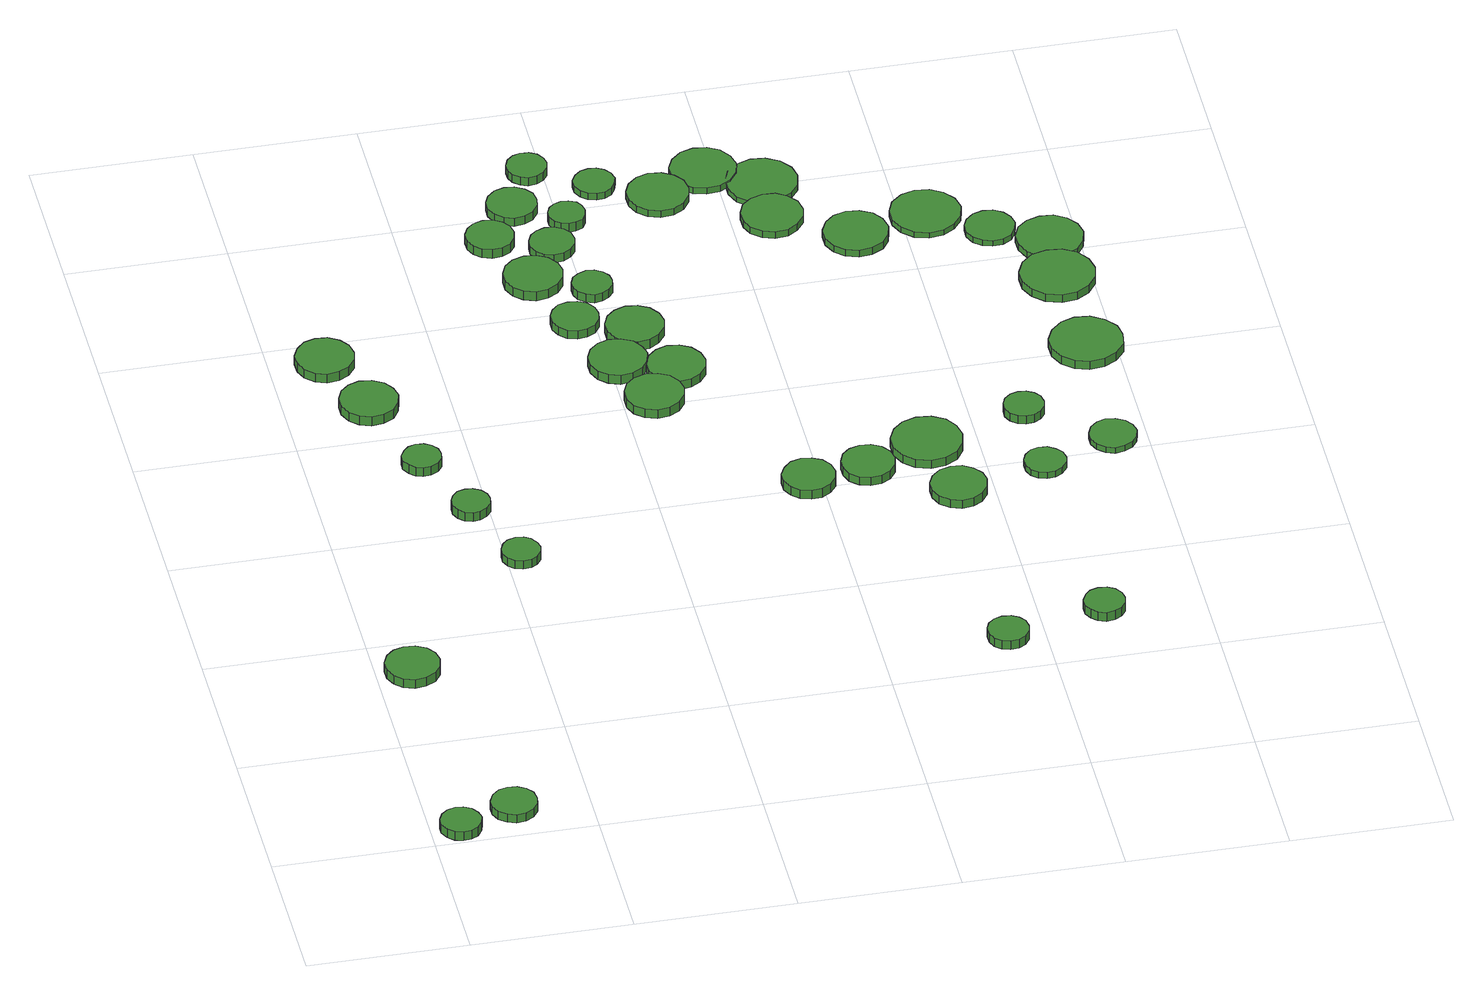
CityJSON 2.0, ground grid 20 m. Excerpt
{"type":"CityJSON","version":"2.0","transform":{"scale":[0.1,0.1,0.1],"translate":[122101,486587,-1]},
"CityObjects":{
"tree1":{"type":"SolitaryVegetationObject","attributes":{"function":"something"},"geometry":[{"type":"MultiSurface","lod":"1","boundaries":[[[0,1,2,3,4,5,6,7,8,9,10,11,12,13,14]],[[15,16,17,18,19,20,21,22,23,24,25,26,27,28,29]],[[0,29,28,1]],[[1,28,27,2]],[[2,27,26,3]],[[3,26,25,4]],[[4,25,24,5]],[[5,24,23,6]],[[6,23,22,7]],[[7,22,21,8]],[[8,21,20,9]],[[9,20,19,10]],[[10,19,18,11]],[[11,18,17,12]],[[12,17,16,13]],[[13,16,15,14]],[[14,15,29,0]]]}]},
"tree2":{"type":"SolitaryVegetationObject","attributes":{"function":"something"},"geometry":[{"type":"MultiSurface","lod":"1","boundaries":[[[30,31,32,33,34,35,36,37,38,39,40,41,42,43,44]],[[45,46,47,48,49,50,51,52,53,54,55,56,57,58,59]],[[30,59,58,31]],[[31,58,57,32]],[[32,57,56,33]],[[33,56,55,34]],[[34,55,54,35]],[[35,54,53,36]],[[36,53,52,37]],[[37,52,51,38]],[[38,51,50,39]],[[39,50,49,40]],[[40,49,48,41]],[[41,48,47,42]],[[42,47,46,43]],[[43,46,45,44]],[[44,45,59,30]]]}]},
"tree3":{"type":"SolitaryVegetationObject","attributes":{"function":"something"},"geometry":[{"type":"MultiSurface","lod":"1","boundaries":[[[60,61,62,63,64,65,66,67,68,69,70,71,72,73,74]],[[75,76,77,78,79,80,81,82,83,84,85,86,87,88,89]],[[60,89,88,61]],[[61,88,87,62]],[[62,87,86,63]],[[63,86,85,64]],[[64,85,84,65]],[[65,84,83,66]],[[66,83,82,67]],[[67,82,81,68]],[[68,81,80,69]],[[69,80,79,70]],[[70,79,78,71]],[[71,78,77,72]],[[72,77,76,73]],[[73,76,75,74]],[[74,75,89,60]]]}]},
"tree4":{"type":"SolitaryVegetationObject","attributes":{"function":"something"},"geometry":[{"type":"MultiSurface","lod":"1","boundaries":[[[90,91,92,93,94,95,96,97,98,99,100,101,102,103,104]],[[105,106,107,108,109,110,111,112,113,114,115,116,117,118,119]],[[90,119,118,91]],[[91,118,117,92]],[[92,117,116,93]],[[93,116,115,94]],[[94,115,114,95]],[[95,114,113,96]],[[96,113,112,97]],[[97,112,111,98]],[[98,111,110,99]],[[99,110,109,100]],[[100,109,108,101]],[[101,108,107,102]],[[102,107,106,103]],[[103,106,105,104]],[[104,105,119,90]]]}]},
"tree5":{"type":"SolitaryVegetationObject","attributes":{"function":"something"},"geometry":[{"type":"MultiSurface","lod":"1","boundaries":[[[120,121,122,123,124,125,126,127,128,129,130,131,132,133,134]],[[135,136,137,138,139,140,141,142,143,144,145,146,147,148,149]],[[120,149,148,121]],[[121,148,147,122]],[[122,147,146,123]],[[123,146,145,124]],[[124,145,144,125]],[[125,144,143,126]],[[126,143,142,127]],[[127,142,141,128]],[[128,141,140,129]],[[129,140,139,130]],[[130,139,138,131]],[[131,138,137,132]],[[132,137,136,133]],[[133,136,135,134]],[[134,135,149,120]]]}]},
"tree6":{"type":"SolitaryVegetationObject","attributes":{"function":"something"},"geometry":[{"type":"MultiSurface","lod":"1","boundaries":[[[150,151,152,153,154,155,156,157,158,159,160,161,162,163,164]],[[165,166,167,168,169,170,171,172,173,174,175,176,177,178,179]],[[150,179,178,151]],[[151,178,177,152]],[[152,177,176,153]],[[153,176,175,154]],[[154,175,174,155]],[[155,174,173,156]],[[156,173,172,157]],[[157,172,171,158]],[[158,171,170,159]],[[159,170,169,160]],[[160,169,168,161]],[[161,168,167,162]],[[162,167,166,163]],[[163,166,165,164]],[[164,165,179,150]]]}]},
"tree7":{"type":"SolitaryVegetationObject","attributes":{"function":"something"},"geometry":[{"type":"MultiSurface","lod":"1","boundaries":[[[180,181,182,183,184,185,186,187,188,189,190,191,192,193,194]],[[195,196,197,198,199,200,201,202,203,204,205,206,207,208,209]],[[180,209,208,181]],[[181,208,207,182]],[[182,207,206,183]],[[183,206,205,184]],[[184,205,204,185]],[[185,204,203,186]],[[186,203,202,187]],[[187,202,201,188]],[[188,201,200,189]],[[189,200,199,190]],[[190,199,198,191]],[[191,198,197,192]],[[192,197,196,193]],[[193,196,195,194]],[[194,195,209,180]]]}]},
"tree8":{"type":"SolitaryVegetationObject","attributes":{"function":"something"},"geometry":[{"type":"MultiSurface","lod":"1","boundaries":[[[210,211,212,213,214,215,216,217,218,219,220,221,222,223,224]],[[225,226,227,228,229,230,231,232,233,234,235,236,237,238,239]],[[210,239,238,211]],[[211,238,237,212]],[[212,237,236,213]],[[213,236,235,214]],[[214,235,234,215]],[[215,234,233,216]],[[216,233,232,217]],[[217,232,231,218]],[[218,231,230,219]],[[219,230,229,220]],[[220,229,228,221]],[[221,228,227,222]],[[222,227,226,223]],[[223,226,225,224]],[[224,225,239,210]]]}]},
"tree9":{"type":"SolitaryVegetationObject","attributes":{"function":"something"},"geometry":[{"type":"MultiSurface","lod":"1","boundaries":[[[240,241,242,243,244,245,246,247,248,249,250,251,252,253,254]],[[255,256,257,258,259,260,261,262,263,264,265,266,267,268,269]],[[240,269,268,241]],[[241,268,267,242]],[[242,267,266,243]],[[243,266,265,244]],[[244,265,264,245]],[[245,264,263,246]],[[246,263,262,247]],[[247,262,261,248]],[[248,261,260,249]],[[249,260,259,250]],[[250,259,258,251]],[[251,258,257,252]],[[252,257,256,253]],[[253,256,255,254]],[[254,255,269,240]]]}]},
"tree10":{"type":"SolitaryVegetationObject","attributes":{"function":"something"},"geometry":[{"type":"MultiSurface","lod":"1","boundaries":[[[270,271,272,273,274,275,276,277,278,279,280,281,282,283,284]],[[285,286,287,288,289,290,291,292,293,294,295,296,297,298,299]],[[270,299,298,271]],[[271,298,297,272]],[[272,297,296,273]],[[273,296,295,274]],[[274,295,294,275]],[[275,294,293,276]],[[276,293,292,277]],[[277,292,291,278]],[[278,291,290,279]],[[279,290,289,280]],[[280,289,288,281]],[[281,288,287,282]],[[282,287,286,283]],[[283,286,285,284]],[[284,285,299,270]]]}]},
"tree11":{"type":"SolitaryVegetationObject","attributes":{"function":"something"},"geometry":[{"type":"MultiSurface","lod":"1","boundaries":[[[300,301,302,303,304,305,306,307,308,309,310,311,312,313,314]],[[315,316,317,318,319,320,321,322,323,324,325,326,327,328,329]],[[300,329,328,301]],[[301,328,327,302]],[[302,327,326,303]],[[303,326,325,304]],[[304,325,324,305]],[[305,324,323,306]],[[306,323,322,307]],[[307,322,321,308]],[[308,321,320,309]],[[309,320,319,310]],[[310,319,318,311]],[[311,318,317,312]],[[312,317,316,313]],[[313,316,315,314]],[[314,315,329,300]]]}]},
"tree12":{"type":"SolitaryVegetationObject","attributes":{"function":"something"},"geometry":[{"type":"MultiSurface","lod":"1","boundaries":[[[330,331,332,333,334,335,336,337,338,339,340,341,342,343,344]],[[345,346,347,348,349,350,351,352,353,354,355,356,357,358,359]],[[330,359,358,331]],[[331,358,357,332]],[[332,357,356,333]],[[333,356,355,334]],[[334,355,354,335]],[[335,354,353,336]],[[336,353,352,337]],[[337,352,351,338]],[[338,351,350,339]],[[339,350,349,340]],[[340,349,348,341]],[[341,348,347,342]],[[342,347,346,343]],[[343,346,345,344]],[[344,345,359,330]]]}]},
"tree13":{"type":"SolitaryVegetationObject","attributes":{"function":"something"},"geometry":[{"type":"MultiSurface","lod":"1","boundaries":[[[360,361,362,363,364,365,366,367,368,369,370,371,372,373,374]],[[375,376,377,378,379,380,381,382,383,384,385,386,387,388,389]],[[360,389,388,361]],[[361,388,387,362]],[[362,387,386,363]],[[363,386,385,364]],[[364,385,384,365]],[[365,384,383,366]],[[366,383,382,367]],[[367,382,381,368]],[[368,381,380,369]],[[369,380,379,370]],[[370,379,378,371]],[[371,378,377,372]],[[372,377,376,373]],[[373,376,375,374]],[[374,375,389,360]]]}]},
"tree14":{"type":"SolitaryVegetationObject","attributes":{"function":"something"},"geometry":[{"type":"MultiSurface","lod":"1","boundaries":[[[390,391,392,393,394,395,396,397,398,399,400,401,402,403,404]],[[405,406,407,408,409,410,411,412,413,414,415,416,417,418,419]],[[390,419,418,391]],[[391,418,417,392]],[[392,417,416,393]],[[393,416,415,394]],[[394,415,414,395]],[[395,414,413,396]],[[396,413,412,397]],[[397,412,411,398]],[[398,411,410,399]],[[399,410,409,400]],[[400,409,408,401]],[[401,408,407,402]],[[402,407,406,403]],[[403,406,405,404]],[[404,405,419,390]]]}]},
"tree15":{"type":"SolitaryVegetationObject","attributes":{"function":"something"},"geometry":[{"type":"MultiSurface","lod":"1","boundaries":[[[420,421,422,423,424,425,426,427,428,429,430,431,432,433,434]],[[435,436,437,438,439,440,441,442,443,444,445,446,447,448,449]],[[420,449,448,421]],[[421,448,447,422]],[[422,447,446,423]],[[423,446,445,424]],[[424,445,444,425]],[[425,444,443,426]],[[426,443,442,427]],[[427,442,441,428]],[[428,441,440,429]],[[429,440,439,430]],[[430,439,438,431]],[[431,438,437,432]],[[432,437,436,433]],[[433,436,435,434]],[[434,435,449,420]]]}]},
"tree16":{"type":"SolitaryVegetationObject","attributes":{"function":"something"},"geometry":[{"type":"MultiSurface","lod":"1","boundaries":[[[450,451,452,453,454,455,456,457,458,459,460,461,462,463,464]],[[465,466,467,468,469,470,471,472,473,474,475,476,477,478,479]],[[450,479,478,451]],[[451,478,477,452]],[[452,477,476,453]],[[453,476,475,454]],[[454,475,474,455]],[[455,474,473,456]],[[456,473,472,457]],[[457,472,471,458]],[[458,471,470,459]],[[459,470,469,460]],[[460,469,468,461]],[[461,468,467,462]],[[462,467,466,463]],[[463,466,465,464]],[[464,465,479,450]]]}]},
"tree17":{"type":"SolitaryVegetationObject","attributes":{"function":"something"},"geometry":[{"type":"MultiSurface","lod":"1","boundaries":[[[480,481,482,483,484,485,486,487,488,489,490,491,492,493,494]],[[495,496,497,498,499,500,501,502,503,504,505,506,507,508,509]],[[480,509,508,481]],[[481,508,507,482]],[[482,507,506,483]],[[483,506,505,484]],[[484,505,504,485]],[[485,504,503,486]],[[486,503,502,487]],[[487,502,501,488]],[[488,501,500,489]],[[489,500,499,490]],[[490,499,498,491]],[[491,498,497,492]],[[492,497,496,493]],[[493,496,495,494]],[[494,495,509,480]]]}]},
"tree18":{"type":"SolitaryVegetationObject","attributes":{"function":"something"},"geometry":[{"type":"MultiSurface","lod":"1","boundaries":[[[510,511,512,513,514,515,516,517,518,519,520,521,522,523,524]],[[525,526,527,528,529,530,531,532,533,534,535,536,537,538,539]],[[510,539,538,511]],[[511,538,537,512]],[[512,537,536,513]],[[513,536,535,514]],[[514,535,534,515]],[[515,534,533,516]],[[516,533,532,517]],[[517,532,531,518]],[[518,531,530,519]],[[519,530,529,520]],[[520,529,528,521]],[[521,528,527,522]],[[522,527,526,523]],[[523,526,525,524]],[[524,525,539,510]]]}]},
"tree19":{"type":"SolitaryVegetationObject","attributes":{"function":"something"},"geometry":[{"type":"MultiSurface","lod":"1","boundaries":[[[540,541,542,543,544,545,546,547,548,549,550,551,552,553,554]],[[555,556,557,558,559,560,561,562,563,564,565,566,567,568,569]],[[540,569,568,541]],[[541,568,567,542]],[[542,567,566,543]],[[543,566,565,544]],[[544,565,564,545]],[[545,564,563,546]],[[546,563,562,547]],[[547,562,561,548]],[[548,561,560,549]],[[549,560,559,550]],[[550,559,558,551]],[[551,558,557,552]],[[552,557,556,553]],[[553,556,555,554]],[[554,555,569,540]]]}]},
"tree20":{"type":"SolitaryVegetationObject","attributes":{"function":"something"},"geometry":[{"type":"MultiSurface","lod":"1","boundaries":[[[570,571,572,573,574,575,576,577,578,579,580,581,582,583,584]],[[585,586,587,588,589,590,591,592,593,594,595,596,597,598,599]],[[570,599,598,571]],[[571,598,597,572]],[[572,597,596,573]],[[573,596,595,574]],[[574,595,594,575]],[[575,594,593,576]],[[576,593,592,577]],[[577,592,591,578]],[[578,591,590,579]],[[579,590,589,580]],[[580,589,588,581]],[[581,588,587,582]],[[582,587,586,583]],[[583,586,585,584]],[[584,585,599,570]]]}]},
"tree21":{"type":"SolitaryVegetationObject","attributes":{"function":"something"},"geometry":[{"type":"MultiSurface","lod":"1","boundaries":[[[600,601,602,603,604,605,606,607,608,609,610,611,612,613,614]],[[615,616,617,618,619,620,621,622,623,624,625,626,627,628,629]],[[600,629,628,601]],[[601,628,627,602]],[[602,627,626,603]],[[603,626,625,604]],[[604,625,624,605]],[[605,624,623,606]],[[606,623,622,607]],[[607,622,621,608]],[[608,621,620,609]],[[609,620,619,610]],[[610,619,618,611]],[[611,618,617,612]],[[612,617,616,613]],[[613,616,615,614]],[[614,615,629,600]]]}]},
"tree22":{"type":"SolitaryVegetationObject","attributes":{"function":"something"},"geometry":[{"type":"MultiSurface","lod":"1","boundaries":[[[630,631,632,633,634,635,636,637,638,639,640,641,642,643,644]],[[645,646,647,648,649,650,651,652,653,654,655,656,657,658,659]],[[630,659,658,631]],[[631,658,657,632]],[[632,657,656,633]],[[633,656,655,634]],[[634,655,654,635]],[[635,654,653,636]],[[636,653,652,637]],[[637,652,651,638]],[[638,651,650,639]],[[639,650,649,640]],[[640,649,648,641]],[[641,648,647,642]],[[642,647,646,643]],[[643,646,645,644]],[[644,645,659,630]]]}]},
"tree23":{"type":"SolitaryVegetationObject","attributes":{"function":"something"},"geometry":[{"type":"MultiSurface","lod":"1","boundaries":[[[660,661,662,663,664,665,666,667,668,669,670,671,672,673,674]],[[675,676,677,678,679,680,681,682,683,684,685,686,687,688,689]],[[660,689,688,661]],[[661,688,687,662]],[[662,687,686,663]],[[663,686,685,664]],[[664,685,684,665]],[[665,684,683,666]],[[666,683,682,667]],[[667,682,681,668]],[[668,681,680,669]],[[669,680,679,670]],[[670,679,678,671]],[[671,678,677,672]],[[672,677,676,673]],[[673,676,675,674]],[[674,675,689,660]]]}]},
"tree24":{"type":"SolitaryVegetationObject","attributes":{"function":"something"},"geometry":[{"type":"MultiSurface","lod":"1","boundaries":[[[690,691,692,693,694,695,696,697,698,699,700,701,702,703,704]],[[705,706,707,708,709,710,711,712,713,714,715,716,717,718,719]],[[690,719,718,691]],[[691,718,717,692]],[[692,717,716,693]],[[693,716,715,694]],[[694,715,714,695]],[[695,714,713,696]],[[696,713,712,697]],[[697,712,711,698]],[[698,711,710,699]],[[699,710,709,700]],[[700,709,708,701]],[[701,708,707,702]],[[702,707,706,703]],[[703,706,705,704]],[[704,705,719,690]]]}]},
"tree25":{"type":"SolitaryVegetationObject","attributes":{"function":"something"},"geometry":[{"type":"MultiSurface","lod":"1","boundaries":[[[720,721,722,723,724,725,726,727,728,729,730,731,732,733,734]],[[735,736,737,738,739,740,741,742,743,744,745,746,747,748,749]],[[720,749,748,721]],[[721,748,747,722]],[[722,747,746,723]],[[723,746,745,724]],[[724,745,744,725]],[[725,744,743,726]],[[726,743,742,727]],[[727,742,741,728]],[[728,741,740,729]],[[729,740,739,730]],[[730,739,738,731]],[[731,738,737,732]],[[732,737,736,733]],[[733,736,735,734]],[[734,735,749,720]]]}]},
"tree26":{"type":"SolitaryVegetationObject","attributes":{"function":"something"},"geometry":[{"type":"MultiSurface","lod":"1","boundaries":[[[750,751,752,753,754,755,756,757,758,759,760,761,762,763,764]],[[765,766,767,768,769,770,771,772,773,774,775,776,777,778,779]],[[750,779,778,751]],[[751,778,777,752]],[[752,777,776,753]],[[753,776,775,754]],[[754,775,774,755]],[[755,774,773,756]],[[756,773,772,757]],[[757,772,771,758]],[[758,771,770,759]],[[759,770,769,760]],[[760,769,768,761]],[[761,768,767,762]],[[762,767,766,763]],[[763,766,765,764]],[[764,765,779,750]]]}]},
"tree27":{"type":"SolitaryVegetationObject","attributes":{"function":"something"},"geometry":[{"type":"MultiSurface","lod":"1","boundaries":[[[780,781,782,783,784,785,786,787,788,789,790,791,792,793,794]],[[795,796,797,798,799,800,801,802,803,804,805,806,807,808,809]],[[780,809,808,781]],[[781,808,807,782]],[[782,807,806,783]],[[783,806,805,784]],[[784,805,804,785]],[[785,804,803,786]],[[786,803,802,787]],[[787,802,801,788]],[[788,801,800,789]],[[789,800,799,790]],[[790,799,798,791]],[[791,798,797,792]],[[792,797,796,793]],[[793,796,795,794]],[[794,795,809,780]]]}]},
"tree28":{"type":"SolitaryVegetationObject","attributes":{"function":"something"},"geometry":[{"type":"MultiSurface","lod":"1","boundaries":[[[810,811,812,813,814,815,816,817,818,819,820,821,822,823,824]],[[825,826,827,828,829,830,831,832,833,834,835,836,837,838,839]],[[810,839,838,811]],[[811,838,837,812]],[[812,837,836,813]],[[813,836,835,814]],[[814,835,834,815]],[[815,834,833,816]],[[816,833,832,817]],[[817,832,831,818]],[[818,831,830,819]],[[819,830,829,820]],[[820,829,828,821]],[[821,828,827,822]],[[822,827,826,823]],[[823,826,825,824]],[[824,825,839,810]]]}]},
"tree29":{"type":"SolitaryVegetationObject","attributes":{"function":"something"},"geometry":[{"type":"MultiSurface","lod":"1","boundaries":[[[840,841,842,843,844,845,846,847,848,849,850,851,852,853,854]],[[855,856,857,858,859,860,861,862,863,864,865,866,867,868,869]],[[840,869,868,841]],[[841,868,867,842]],[[842,867,866,843]],[[843,866,865,844]],[[844,865,864,845]],[[845,864,863,846]],[[846,863,862,847]],[[847,862,861,848]],[[848,861,860,849]],[[849,860,859,850]],[[850,859,858,851]],[[851,858,857,852]],[[852,857,856,853]],[[853,856,855,854]],[[854,855,869,840]]]}]},
"tree30":{"type":"SolitaryVegetationObject","attributes":{"function":"something"},"geometry":[{"type":"MultiSurface","lod":"1","boundaries":[[[870,871,872,873,874,875,876,877,878,879,880,881,882,883,884]],[[885,886,887,888,889,890,891,892,893,894,895,896,897,898,899]],[[870,899,898,871]],[[871,898,897,872]],[[872,897,896,873]],[[873,896,895,874]],[[874,895,894,875]],[[875,894,893,876]],[[876,893,892,877]],[[877,892,891,878]],[[878,891,890,879]],[[879,890,889,880]],[[880,889,888,881]],[[881,888,887,882]],[[882,887,886,883]],[[883,886,885,884]],[[884,885,899,870]]]}]},
"tree31":{"type":"SolitaryVegetationObject","attributes":{"function":"something"},"geometry":[{"type":"MultiSurface","lod":"1","boundaries":[[[900,901,902,903,904,905,906,907,908,909,910,911,912,913,914]],[[915,916,917,918,919,920,921,922,923,924,925,926,927,928,929]],[[900,929,928,901]],[[901,928,927,902]],[[902,927,926,903]],[[903,926,925,904]],[[904,925,924,905]],[[905,924,923,906]],[[906,923,922,907]],[[907,922,921,908]],[[908,921,920,909]],[[909,920,919,910]],[[910,919,918,911]],[[911,918,917,912]],[[912,917,916,913]],[[913,916,915,914]],[[914,915,929,900]]]}]},
"tree32":{"type":"SolitaryVegetationObject","attributes":{"function":"something"},"geometry":[{"type":"MultiSurface","lod":"1","boundaries":[[[930,931,932,933,934,935,936,937,938,939,940,941,942,943,944]],[[945,946,947,948,949,950,951,952,953,954,955,956,957,958,959]],[[930,959,958,931]],[[931,958,957,932]],[[932,957,956,933]],[[933,956,955,934]],[[934,955,954,935]],[[935,954,953,936]],[[936,953,952,937]],[[937,952,951,938]],[[938,951,950,939]],[[939,950,949,940]],[[940,949,948,941]],[[941,948,947,942]],[[942,947,946,943]],[[943,946,945,944]],[[944,945,959,930]]]}]},
"tree33":{"type":"SolitaryVegetationObject","attributes":{"function":"something"},"geometry":[{"type":"MultiSurface","lod":"1","boundaries":[[[960,961,962,963,964,965,966,967,968,969,970,971,972,973,974]],[[975,976,977,978,979,980,981,982,983,984,985,986,987,988,989]],[[960,989,988,961]],[[961,988,987,962]],[[962,987,986,963]],[[963,986,985,964]],[[964,985,984,965]],[[965,984,983,966]],[[966,983,982,967]],[[967,982,981,968]],[[968,981,980,969]],[[969,980,979,970]],[[970,979,978,971]],[[971,978,977,972]],[[972,977,976,973]],[[973,976,975,974]],[[974,975,989,960]]]}]},
"tree34":{"type":"SolitaryVegetationObject","attributes":{"function":"something"},"geometry":[{"type":"MultiSurface","lod":"1","boundaries":[[[990,991,992,993,994,995,996,997,998,999,1000,1001,1002,1003,1004]],[[1005,1006,1007,1008,1009,1010,1011,1012,1013,1014,1015,1016,1017,1018,1019]],[[990,1019,1018,991]],[[991,1018,1017,992]],[[992,1017,1016,993]],[[993,1016,1015,994]],[[994,1015,1014,995]],[[995,1014,1013,996]],[[996,1013,1012,997]],[[997,1012,1011,998]],[[998,1011,1010,999]],[[999,1010,1009,1000]],[[1000,1009,1008,1001]],[[1001,1008,1007,1002]],[[1002,1007,1006,1003]],[[1003,1006,1005,1004]],[[1004,1005,1019,990]]]}]},
"tree35":{"type":"SolitaryVegetationObject","attributes":{"function":"something"},"geometry":[{"type":"MultiSurface","lod":"1","boundaries":[[[1020,1021,1022,1023,1024,1025,1026,1027,1028,1029,1030,1031,1032,1033,1034]],[[1035,1036,1037,1038,1039,1040,1041,1042,1043,1044,1045,1046,1047,1048,1049]],[[1020,1049,1048,1021]],[[1021,1048,1047,1022]],[[1022,1047,1046,1023]],[[1023,1046,1045,1024]],[[1024,1045,1044,1025]],[[1025,1044,1043,1026]],[[1026,1043,1042,1027]],[[1027,1042,1041,1028]],[[1028,1041,1040,1029]],[[1029,1040,1039,1030]],[[1030,1039,1038,1031]],[[1031,1038,1037,1032]],[[1032,1037,1036,1033]],[[1033,1036,1035,1034]],[[1034,1035,1049,1020]]]}]},
"tree36":{"type":"SolitaryVegetationObject","attributes":{"function":"something"},"geometry":[{"type":"MultiSurface","lod":"1","boundaries":[[[1050,1051,1052,1053,1054,1055,1056,1057,1058,1059,1060,1061,1062,1063,1064]],[[1065,1066,1067,1068,1069,1070,1071,1072,1073,1074,1075,1076,1077,1078,1079]],[[1050,1079,1078,1051]],[[1051,1078,1077,1052]],[[1052,1077,1076,1053]],[[1053,1076,1075,1054]],[[1054,1075,1074,1055]],[[1055,1074,1073,1056]],[[1056,1073,1072,1057]],[[1057,1072,1071,1058]],[[1058,1071,1070,1059]],[[1059,1070,1069,1060]],[[1060,1069,1068,1061]],[[1061,1068,1067,1062]],[[1062,1067,1066,1063]],[[1063,1066,1065,1064]],[[1064,1065,1079,1050]]]}]},
"tree37":{"type":"SolitaryVegetationObject","attributes":{"function":"something"},"geometry":[{"type":"MultiSurface","lod":"1","boundaries":[[[1080,1081,1082,1083,1084,1085,1086,1087,1088,1089,1090,1091,1092,1093,1094]],[[1095,1096,1097,1098,1099,1100,1101,1102,1103,1104,1105,1106,1107,1108,1109]],[[1080,1109,1108,1081]],[[1081,1108,1107,1082]],[[1082,1107,1106,1083]],[[1083,1106,1105,1084]],[[1084,1105,1104,1085]],[[1085,1104,1103,1086]],[[1086,1103,1102,1087]],[[1087,1102,1101,1088]],[[1088,1101,1100,1089]],[[1089,1100,1099,1090]],[[1090,1099,1098,1091]],[[1091,1098,1097,1092]],[[1092,1097,1096,1093]],[[1093,1096,1095,1094]],[[1094,1095,1109,1080]]]}]},
"tree38":{"type":"SolitaryVegetationObject","attributes":{"function":"something"},"geometry":[{"type":"MultiSurface","lod":"1","boundaries":[[[1110,1111,1112,1113,1114,1115,1116,1117,1118,1119,1120,1121,1122,1123,1124]],[[1125,1126,1127,1128,1129,1130,1131,1132,1133,1134,1135,1136,1137,1138,1139]],[[1110,1139,1138,1111]],[[1111,1138,1137,1112]],[[1112,1137,1136,1113]],[[1113,1136,1135,1114]],[[1114,1135,1134,1115]],[[1115,1134,1133,1116]],[[1116,1133,1132,1117]],[[1117,1132,1131,1118]],[[1118,1131,1130,1119]],[[1119,1130,1129,1120]],[[1120,1129,1128,1121]],[[1121,1128,1127,1122]],[[1122,1127,1126,1123]],[[1123,1126,1125,1124]],[[1124,1125,1139,1110]]]}]},
"tree39":{"type":"SolitaryVegetationObject","attributes":{"function":"something"},"geometry":[{"type":"MultiSurface","lod":"1","boundaries":[[[1140,1141,1142,1143,1144,1145,1146,1147,1148,1149,1150,1151,1152,1153,1154]],[[1155,1156,1157,1158,1159,1160,1161,1162,1163,1164,1165,1166,1167,1168,1169]],[[1140,1169,1168,1141]],[[1141,1168,1167,1142]],[[1142,1167,1166,1143]],[[1143,1166,1165,1144]],[[1144,1165,1164,1145]],[[1145,1164,1163,1146]],[[1146,1163,1162,1147]],[[1147,1162,1161,1148]],[[1148,1161,1160,1149]],[[1149,1160,1159,1150]],[[1150,1159,1158,1151]],[[1151,1158,1157,1152]],[[1152,1157,1156,1153]],[[1153,1156,1155,1154]],[[1154,1155,1169,1140]]]}]},
"tree40":{"type":"SolitaryVegetationObject","attributes":{"function":"something"},"geometry":[{"type":"MultiSurface","lod":"1","boundaries":[[[1170,1171,1172,1173,1174,1175,1176,1177,1178,1179,1180,1181,1182,1183,1184]],[[1185,1186,1187,1188,1189,1190,1191,1192,1193,1194,1195,1196,1197,1198,1199]],[[1170,1199,1198,1171]],[[1171,1198,1197,1172]],[[1172,1197,1196,1173]],[[1173,1196,1195,1174]],[[1174,1195,1194,1175]],[[1175,1194,1193,1176]],[[1176,1193,1192,1177]],[[1177,1192,1191,1178]],[[1178,1191,1190,1179]],[[1179,1190,1189,1180]],[[1180,1189,1188,1181]],[[1181,1188,1187,1182]],[[1182,1187,1186,1183]],[[1183,1186,1185,1184]],[[1184,1185,1199,1170]]]}]}
},
"vertices":[
[63,29,18],[60,39,18],[54,48,18],[45,53,18],[35,54,18],[25,51,18],[17,44,18],[12,34,18],[12,24,18],[17,14,18],[25,7,18],[35,4,18],[45,5,18],[54,10,18],[60,19,18],[60,19,5],[54,10,5],[45,5,5],[35,4,5],[25,7,5],[17,14,5],[12,24,5],[12,34,5],[17,44,5],[25,51,5],[35,54,5],[45,53,5],[54,48,5],[60,39,5],[63,29,5],
[135,52,18],[133,64,18],[126,73,18],[116,79,18],[104,80,18],[93,77,18],[84,69,18],[79,58,18],[79,46,18],[84,35,18],[93,28,18],[104,24,18],[116,25,18],[126,31,18],[133,41,18],[133,41,6],[126,31,6],[116,25,6],[104,24,6],[93,28,6],[84,35,6],[79,46,6],[79,58,6],[84,69,6],[93,77,6],[104,80,6],[116,79,6],[126,73,6],[133,64,6],[135,52,6],
[76,333,27],[73,347,27],[65,358,27],[52,365,27],[38,366,27],[25,362,27],[15,353,27],[9,340,27],[9,326,27],[15,313,27],[25,304,27],[38,299,27],[52,301,27],[65,308,27],[73,319,27],[73,319,14],[65,308,14],[52,301,14],[38,299,14],[25,304,14],[15,313,14],[9,326,14],[9,340,14],[15,353,14],[25,362,14],[38,366,14],[52,365,14],[65,358,14],[73,347,14],[76,333,14],
[101,949,27],[98,964,27],[89,976,27],[76,984,27],[61,985,27],[47,981,27],[36,970,27],[30,957,27],[30,942,27],[36,928,27],[47,918,27],[61,913,27],[76,915,27],[89,922,27],[98,934,27],[98,934,14],[89,922,14],[76,915,14],[61,913,14],[47,918,14],[36,928,14],[30,942,14],[30,957,14],[36,970,14],[47,981,14],[61,985,14],[76,984,14],[89,976,14],[98,964,14],[101,949,14],
[136,855,27],[132,870,27],[124,882,27],[110,890,27],[95,892,27],[81,887,27],[70,877,27],[64,863,27],[64,848,27],[70,834,27],[81,824,27],[95,819,27],[110,821,27],[124,828,27],[132,841,27],[132,841,14],[124,828,14],[110,821,14],[95,819,14],[81,824,14],[70,834,14],[64,848,14],[64,863,14],[70,877,14],[81,887,14],[95,892,14],[110,890,14],[124,882,14],[132,870,14],[136,855,14],
[162,733,26],[160,743,26],[154,751,26],[145,756,26],[135,757,26],[126,754,26],[119,747,26],[114,738,26],[114,728,26],[119,719,26],[126,712,26],[135,709,26],[145,710,26],[154,715,26],[160,723,26],[160,723,13],[154,715,13],[145,710,13],[135,709,13],[126,712,13],[119,719,13],[114,728,13],[114,738,13],[119,747,13],[126,754,13],[135,757,13],[145,756,13],[154,751,13],[160,743,13],[162,733,13],
[200,630,29],[198,640,29],[192,648,29],[183,653,29],[174,654,29],[164,651,29],[157,644,29],[153,635,29],[153,625,29],[157,616,29],[164,609,29],[174,606,29],[183,607,29],[192,612,29],[198,620,29],[198,620,16],[192,612,16],[183,607,16],[174,606,16],[164,609,16],[157,616,16],[153,625,16],[153,635,16],[157,644,16],[164,651,16],[174,654,16],[183,653,16],[192,648,16],[198,640,16],[200,630,16],
[238,520,32],[236,529,32],[230,538,32],[222,543,32],[212,544,32],[202,541,32],[195,534,32],[191,525,32],[191,515,32],[195,506,32],[202,499,32],[212,496,32],[222,497,32],[230,502,32],[236,510,32],[236,510,20],[230,502,20],[222,497,20],[212,496,20],[202,499,20],[195,506,20],[191,515,20],[191,525,20],[195,534,20],[202,541,20],[212,544,20],[222,543,20],[230,538,20],[236,529,20],[238,520,20],
[338,1144,26],[335,1157,26],[328,1166,26],[317,1173,26],[305,1174,26],[293,1170,26],[284,1162,26],[279,1151,26],[279,1138,26],[284,1127,26],[293,1119,26],[305,1115,26],[317,1116,26],[328,1122,26],[335,1132,26],[335,1132,13],[328,1122,13],[317,1116,13],[305,1115,13],[293,1119,13],[284,1127,13],[279,1138,13],[279,1151,13],[284,1162,13],[293,1170,13],[305,1174,13],[317,1173,13],[328,1166,13],[335,1157,13],[338,1144,13],
[379,1059,26],[376,1073,26],[367,1086,26],[354,1093,26],[339,1095,26],[324,1090,26],[313,1080,26],[307,1066,26],[307,1051,26],[313,1037,26],[324,1027,26],[339,1022,26],[354,1024,26],[367,1032,26],[376,1044,26],[376,1044,13],[367,1032,13],[354,1024,13],[339,1022,13],[324,1027,13],[313,1037,13],[307,1051,13],[307,1066,13],[313,1080,13],[324,1090,13],[339,1095,13],[354,1093,13],[367,1086,13],[376,1073,13],[379,1059,13],
[403,966,26],[401,978,26],[394,988,26],[383,994,26],[371,995,26],[359,992,26],[350,983,26],[345,972,26],[345,960,26],[350,949,26],[359,940,26],[371,936,26],[383,938,26],[394,944,26],[401,954,26],[401,954,14],[394,944,14],[383,938,14],[371,936,14],[359,940,14],[350,949,14],[345,960,14],[345,972,14],[350,983,14],[359,992,14],[371,995,14],[383,994,14],[394,988,14],[401,978,14],[403,966,14],
[444,875,27],[440,889,27],[432,902,27],[418,909,27],[403,911,27],[389,906,27],[378,896,27],[372,882,27],[372,867,27],[378,853,27],[389,843,27],[403,838,27],[418,840,27],[432,848,27],[440,860,27],[440,860,14],[432,848,14],[418,840,14],[403,838,14],[389,843,14],[378,853,14],[372,867,14],[372,882,14],[378,896,14],[389,906,14],[403,911,14],[418,909,14],[432,902,14],[440,889,14],[444,875,14],
[472,798,28],[469,812,28],[460,825,28],[447,832,28],[432,834,28],[417,829,28],[406,819,28],[400,805,28],[400,790,28],[406,776,28],[417,766,28],[432,761,28],[447,763,28],[460,771,28],[469,783,28],[469,783,15],[460,771,15],[447,763,15],[432,761,15],[417,766,15],[406,776,15],[400,790,15],[400,805,15],[406,819,15],[417,829,15],[432,834,15],[447,832,15],[460,825,15],[469,812,15],[472,798,15],
[378,1204,24],[376,1217,24],[368,1227,24],[357,1234,24],[344,1235,24],[332,1231,24],[322,1222,24],[317,1211,24],[317,1198,24],[322,1186,24],[332,1177,24],[344,1173,24],[357,1175,24],[368,1181,24],[376,1192,24],[376,1192,12],[368,1181,12],[357,1175,12],[344,1173,12],[332,1177,12],[322,1186,12],[317,1198,12],[317,1211,12],[322,1222,12],[332,1231,12],[344,1235,12],[357,1234,12],[368,1227,12],[376,1217,12],[378,1204,12],
[406,1118,25],[404,1130,25],[397,1139,25],[387,1145,25],[375,1146,25],[364,1142,25],[356,1135,25],[351,1124,25],[351,1113,25],[356,1102,25],[364,1094,25],[375,1091,25],[387,1092,25],[397,1098,25],[404,1107,25],[404,1107,13],[397,1098,13],[387,1092,13],[375,1091,13],[364,1094,13],[356,1102,13],[351,1113,13],[351,1124,13],[356,1135,13],[364,1142,13],[375,1146,13],[387,1145,13],[397,1139,13],[404,1130,13],[406,1118,13],
[433,1028,25],[431,1038,25],[425,1046,25],[416,1052,25],[406,1053,25],[396,1049,25],[388,1043,25],[384,1033,25],[384,1023,25],[388,1014,25],[396,1007,25],[406,1003,25],[416,1005,25],[425,1010,25],[431,1018,25],[431,1018,13],[425,1010,13],[416,1005,13],[406,1003,13],[396,1007,13],[388,1014,13],[384,1023,13],[384,1033,13],[388,1043,13],[396,1049,13],[406,1053,13],[416,1052,13],[425,1046,13],[431,1038,13],[433,1028,13],
[477,938,25],[474,952,25],[465,965,25],[452,972,25],[437,974,25],[423,969,25],[412,959,25],[406,945,25],[406,930,25],[412,916,25],[423,906,25],[437,902,25],[452,903,25],[465,911,25],[474,923,25],[474,923,12],[465,911,12],[452,903,12],[437,902,12],[423,906,12],[412,916,12],[406,930,12],[406,945,12],[412,959,12],[423,969,12],[437,974,12],[452,972,12],[465,965,12],[474,952,12],[477,938,12],
[509,850,26],[506,864,26],[497,877,26],[484,884,26],[469,886,26],[455,881,26],[444,871,26],[438,857,26],[438,842,26],[444,828,26],[455,818,26],[469,813,26],[484,815,26],[497,823,26],[506,835,26],[506,835,14],[497,823,14],[484,815,14],[469,813,14],[455,818,14],[444,828,14],[438,842,14],[438,857,14],[444,871,14],[455,881,14],[469,886,14],[484,884,14],[497,877,14],[506,864,14],[509,850,14],
[430,1170,25],[428,1180,25],[423,1188,25],[414,1192,25],[405,1193,25],[396,1190,25],[389,1184,25],[385,1175,25],[385,1166,25],[389,1157,25],[396,1151,25],[405,1148,25],[414,1149,25],[423,1153,25],[428,1161,25],[428,1161,12],[423,1153,12],[414,1149,12],[405,1148,12],[396,1151,12],[389,1157,12],[385,1166,12],[385,1175,12],[389,1184,12],[396,1190,12],[405,1193,12],[414,1192,12],[423,1188,12],[428,1180,12],[430,1170,12],
[614,595,31],[611,609,31],[603,620,31],[591,626,31],[578,628,31],[565,624,31],[555,614,31],[549,602,31],[549,588,31],[555,576,31],[565,567,31],[578,563,31],[591,564,31],[603,571,31],[611,582,31],[611,582,18],[603,571,18],[591,564,18],[578,563,18],[565,567,18],[555,576,18],[549,588,18],[549,602,18],[555,614,18],[565,624,18],[578,628,18],[591,626,18],[603,620,18],[611,609,18],[614,595,18],
[405,1274,23],[403,1284,23],[397,1293,23],[388,1298,23],[377,1299,23],[368,1296,23],[360,1289,23],[356,1279,23],[356,1269,23],[360,1260,23],[368,1253,23],[377,1249,23],[388,1251,23],[397,1256,23],[403,1264,23],[403,1264,11],[397,1256,11],[388,1251,11],[377,1249,11],[368,1253,11],[360,1260,11],[356,1269,11],[356,1279,11],[360,1289,11],[368,1296,11],[377,1299,11],[388,1298,11],[397,1293,11],[403,1284,11],[405,1274,11],
[479,1230,21],[476,1241,21],[470,1249,21],[461,1254,21],[451,1255,21],[441,1252,21],[433,1245,21],[428,1236,21],[428,1225,21],[433,1215,21],[441,1208,21],[451,1205,21],[461,1206,21],[470,1211,21],[476,1220,21],[476,1220,11],[470,1211,11],[461,1206,11],[451,1205,11],[441,1208,11],[433,1215,11],[428,1225,11],[428,1236,11],[433,1245,11],[441,1252,11],[451,1255,11],[461,1254,11],[470,1249,11],[476,1241,11],[479,1230,11],
[777,250,29],[775,261,29],[769,269,29],[760,274,29],[749,275,29],[739,272,29],[731,265,29],[727,256,29],[727,245,29],[731,235,29],[739,228,29],[749,225,29],[760,226,29],[769,231,29],[775,240,29],[775,240,16],[769,231,16],[760,226,16],[749,225,16],[739,228,16],[731,235,16],[727,245,16],[727,256,16],[731,265,16],[739,272,16],[749,275,16],[760,274,16],[769,269,16],[775,261,16],[777,250,16],
[690,611,27],[687,625,27],[679,636,27],[667,643,27],[653,644,27],[640,640,27],[630,631,27],[625,618,27],[625,605,27],[630,592,27],[640,583,27],[653,579,27],[667,580,27],[679,587,27],[687,598,27],[687,598,15],[679,587,15],[667,580,15],[653,579,15],[640,583,15],[630,592,15],[625,605,15],[625,618,15],[630,631,15],[640,640,15],[653,644,15],[667,643,15],[679,636,15],[687,625,15],[690,611,15],
[561,1193,21],[558,1209,21],[549,1221,21],[535,1229,21],[519,1231,21],[504,1226,21],[492,1215,21],[486,1201,21],[486,1185,21],[492,1171,21],[504,1160,21],[519,1155,21],[535,1157,21],[549,1165,21],[558,1178,21],[558,1178,11],[549,1165,11],[535,1157,11],[519,1155,11],[504,1160,11],[492,1171,11],[486,1185,11],[486,1201,11],[492,1215,11],[504,1226,11],[519,1231,11],[535,1229,11],[549,1221,11],[558,1209,11],[561,1193,11],
[790,552,23],[787,566,23],[778,577,23],[766,585,23],[752,586,23],[738,582,23],[727,572,23],[721,559,23],[721,545,23],[727,531,23],[738,522,23],[752,517,23],[766,519,23],[778,526,23],[787,538,23],[787,538,11],[778,526,11],[766,519,11],[752,517,11],[738,522,11],[727,531,11],[721,545,11],[721,559,11],[727,572,11],[738,582,11],[752,586,11],[766,585,11],[778,577,11],[787,566,11],[790,552,11],
[779,642,26],[775,660,26],[765,675,26],[749,684,26],[731,686,26],[713,680,26],[700,668,26],[692,651,26],[692,633,26],[700,616,26],[713,604,26],[731,598,26],[749,600,26],[765,609,26],[775,624,26],[775,624,14],[765,609,14],[749,600,14],[731,598,14],[713,604,14],[700,616,14],[692,633,14],[692,651,14],[700,668,14],[713,680,14],[731,686,14],[749,684,14],[765,675,14],[775,660,14],[779,642,14],
[627,1229,20],[623,1246,20],[613,1260,20],[599,1268,20],[582,1270,20],[566,1265,20],[553,1253,20],[546,1238,20],[546,1221,20],[553,1205,20],[566,1194,20],[582,1189,20],[599,1191,20],[613,1199,20],[623,1213,20],[623,1213,11],[613,1199,11],[599,1191,11],[582,1189,11],[566,1194,11],[553,1205,11],[546,1221,11],[546,1238,11],[553,1253,11],[566,1265,11],[582,1270,11],[599,1268,11],[613,1260,11],[623,1246,11],[627,1229,11],
[903,292,21],[901,302,21],[895,311,21],[886,316,21],[875,317,21],[865,314,21],[858,307,21],[853,297,21],[853,286,21],[858,277,21],[865,270,21],[875,266,21],[886,268,21],[895,273,21],[901,281,21],[901,281,8],[895,273,8],[886,268,8],[875,266,8],[865,270,8],[858,277,8],[853,286,8],[853,297,8],[858,307,8],[865,314,8],[875,317,8],[886,316,8],[895,311,8],[901,302,8],[903,292,8],
[686,1124,21],[683,1140,21],[673,1153,21],[660,1161,21],[644,1162,21],[629,1157,21],[617,1147,21],[611,1132,21],[611,1116,21],[617,1102,21],[629,1091,21],[644,1086,21],[660,1088,21],[673,1096,21],[683,1109,21],[683,1109,11],[673,1096,11],[660,1088,11],[644,1086,11],[629,1091,11],[617,1102,11],[611,1116,11],[611,1132,11],[617,1147,11],[629,1157,11],[644,1162,11],[660,1161,11],[673,1153,11],[683,1140,11],[686,1124,11],
[694,1192,19],[690,1210,19],[679,1225,19],[663,1234,19],[645,1236,19],[628,1230,19],[614,1218,19],[607,1201,19],[607,1183,19],[614,1166,19],[628,1154,19],[645,1149,19],[663,1151,19],[679,1160,19],[690,1174,19],[690,1174,11],[679,1160,11],[663,1151,11],[645,1149,11],[628,1154,11],[614,1166,11],[607,1183,11],[607,1201,11],[614,1218,11],[628,1230,11],[645,1236,11],[663,1234,11],[679,1225,11],[690,1210,11],[694,1192,11],
[893,583,17],[891,594,17],[884,602,17],[875,608,17],[864,609,17],[854,606,17],[846,598,17],[842,589,17],[842,578,17],[846,568,17],[854,561,17],[864,558,17],[875,559,17],[884,564,17],[891,573,17],[891,573,8],[884,564,8],[875,559,8],[864,558,8],[854,561,8],[846,568,8],[842,578,8],[842,589,8],[846,598,8],[854,606,8],[864,609,8],[875,608,8],[884,602,8],[891,594,8],[893,583,8],
[779,1070,20],[775,1087,20],[766,1100,20],[751,1108,20],[735,1110,20],[719,1105,20],[707,1094,20],[700,1079,20],[700,1062,20],[707,1047,20],[719,1036,20],[735,1031,20],[751,1033,20],[766,1041,20],[775,1054,20],[775,1054,10],[766,1041,10],[751,1033,10],[735,1031,10],[719,1036,10],[707,1047,10],[700,1062,10],[700,1079,10],[707,1094,10],[719,1105,10],[735,1110,10],[751,1108,10],[766,1100,10],[775,1087,10],[779,1070,10],
[889,693,20],[887,704,20],[881,712,20],[872,717,20],[862,718,20],[852,715,20],[844,708,20],[840,699,20],[840,688,20],[844,679,20],[852,672,20],[862,669,20],[872,670,20],[881,675,20],[887,683,20],[887,683,8],[881,675,8],[872,670,8],[862,669,8],[852,672,8],[844,679,8],[840,688,8],[840,699,8],[844,708,8],[852,715,8],[862,718,8],[872,717,8],[881,712,8],[887,704,8],[889,693,8],
[987,619,16],[984,631,16],[977,641,16],[966,647,16],[954,649,16],[943,645,16],[934,637,16],[929,625,16],[929,613,16],[934,602,16],[943,594,16],[954,590,16],[966,592,16],[977,598,16],[984,607,16],[984,607,8],[977,598,8],[966,592,8],[954,590,8],[943,594,8],[934,602,8],[929,613,8],[929,625,8],[934,637,8],[943,645,8],[954,649,8],[966,647,8],[977,641,8],[984,631,8],[987,619,8],
[872,1092,19],[868,1110,19],[857,1124,19],[842,1133,19],[824,1135,19],[807,1130,19],[793,1118,19],[786,1101,19],[786,1083,19],[793,1067,19],[807,1054,19],[824,1049,19],[842,1051,19],[857,1060,19],[868,1074,19],[868,1074,11],[857,1060,11],[842,1051,11],[824,1049,11],[807,1054,11],[793,1067,11],[786,1083,11],[786,1101,11],[793,1118,11],[807,1130,11],[824,1135,11],[842,1133,11],[857,1124,11],[868,1110,11],[872,1092,11],
[1008,802,21],[1005,820,21],[993,835,21],[977,845,21],[958,847,21],[941,841,21],[927,828,21],[919,811,21],[919,792,21],[927,775,21],[941,763,21],[958,757,21],[977,759,21],[993,768,21],[1005,783,21],[1005,783,9],[993,768,9],[977,759,9],[958,757,9],[941,763,9],[927,775,9],[919,792,9],[919,811,9],[927,828,9],[941,841,9],[958,847,9],[977,845,9],[993,835,9],[1005,820,9],[1008,802,9],
[929,1049,18],[926,1062,18],[919,1072,18],[908,1079,18],[895,1080,18],[883,1076,18],[873,1067,18],[868,1056,18],[868,1043,18],[873,1031,18],[883,1023,18],[895,1019,18],[908,1020,18],[919,1026,18],[926,1037,18],[926,1037,10],[919,1026,10],[908,1020,10],[895,1019,10],[883,1023,10],[873,1031,10],[868,1043,10],[868,1056,10],[873,1067,10],[883,1076,10],[895,1080,10],[908,1079,10],[919,1072,10],[926,1062,10],[929,1049,10],
[1003,939,21],[999,957,21],[988,973,21],[972,982,21],[953,984,21],[934,979,21],[920,966,21],[912,948,21],[912,929,21],[920,912,21],[934,899,21],[953,893,21],[972,895,21],[988,905,21],[999,920,21],[999,920,10],[988,905,10],[972,895,10],[953,893,10],[934,899,10],[920,912,10],[912,929,10],[912,948,10],[920,966,10],[934,979,10],[953,984,10],[972,982,10],[988,973,10],[999,957,10],[1003,939,10],
[1005,1013,19],[1001,1030,19],[991,1044,19],[976,1053,19],[959,1054,19],[943,1049,19],[930,1038,19],[923,1022,19],[923,1005,19],[930,989,19],[943,977,19],[959,972,19],[976,974,19],[991,982,19],[1001,996,19],[1001,996,10],[991,982,10],[976,974,10],[959,972,10],[943,977,10],[930,989,10],[923,1005,10],[923,1022,10],[930,1038,10],[943,1049,10],[959,1054,10],[976,1053,10],[991,1044,10],[1001,1030,10],[1005,1013,10]
]}
